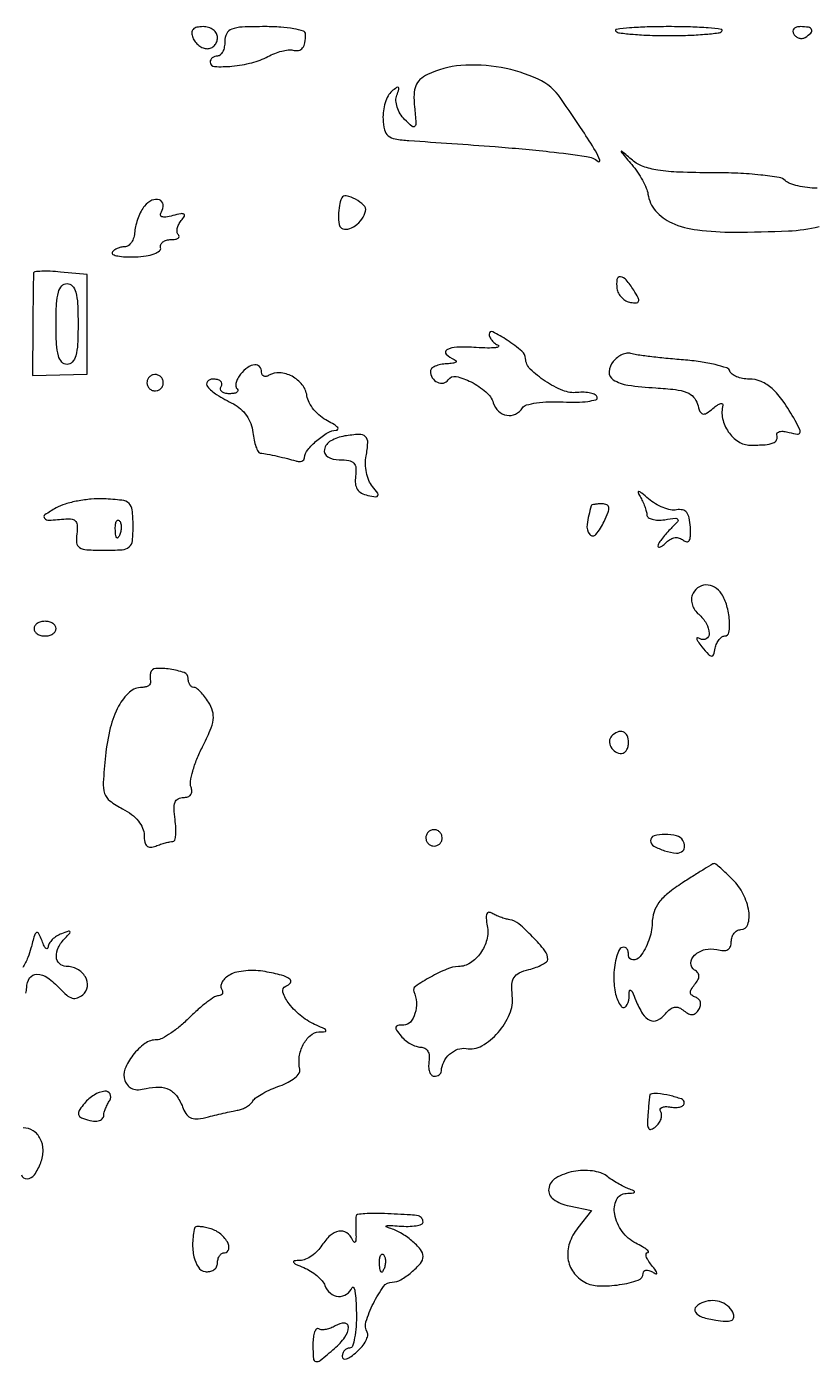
# Model space of a CAD drawing. Extents: x 0 to 5034, y 0 to 2560.
# Drawn here: x 2672 to 2779, y 2378.5 to 2560 of the extents above; entities that cross this region are included whole.
import ezdxf

# ---------------------------------------------------------------- set-up
doc = ezdxf.new("R2010")
doc.units = 0

msp = doc.modelspace()

# ---------------------------------------------------------------- linework, layer by layer
for points in [[(2694.638374, 2558.5, 0.074185), (2694.962529, 2557.926569, 0.064359), (2695.454091, 2557.440625, 0.06686), (2696.031441, 2557.111903, 0.096313), (2696.606989, 2557, 0.106859), (2697.13847, 2557.114899, 0.099462), (2697.590803, 2557.440625, 0.095925), (2697.894051, 2557.92737, 0.091732), (2698, 2558.5, 0.130258), (2697.848362, 2559.072192, 0.100732), (2697.421897, 2559.559511, 0.088591), (2696.783784, 2559.887182, 0.074555), (2696.031385, 2560, 0.051069), (2695.183769, 2559.9132, 0.155809), (2694.68592, 2559.632608, 0.195231), (2694.507681, 2559.163102, 0.086117)], [(2699, 2558, -0.048028), (2698.926307, 2557.234582, -0.068025), (2698.70625, 2556.5875, -0.088204), (2698.381882, 2556.151477, -0.191087), (2698, 2556, 0.07926), (2697.618013, 2555.939065, 0.090951), (2697.29375, 2555.762853, 0.100771), (2697.076963, 2555.500588, 0.123087), (2697, 2555.192691, 0.39975), (2697.595324, 2554.567061, 0.035833), (2699.970743, 2554.619332, 0.038268), (2702.683855, 2555.08543, 0.061268), (2704.873037, 2555.932052, -0.030638), (2705.78699, 2556.351364, -0.029673), (2706.755049, 2556.660982, -0.03104), (2707.637958, 2556.829101, -0.088185), (2708.261314, 2556.798025, 0.098053), (2709.054914, 2556.774015, 0.186414), (2709.596913, 2557.094376, 0.129243), (2709.907823, 2557.807167, 0.03858), (2710, 2559, 0.332234), (2709.707933, 2559.391033, 0.026982), (2708.384375, 2559.70625, 0.027868), (2706.60834, 2559.927854, 0.017105), (2704.5, 2560, 0.009792), (2701.359853, 2559.938496, 0.077556), (2699.9375, 2559.659091, 0.189837), (2699.253284, 2559.054152, 0.118451)], [(2752.277778, 2559.388889, 0.168707), (2752.778224, 2559.146447, 0.008113), (2754.651389, 2558.957292, 0.012495), (2756.922636, 2558.822161, 0.00861), (2759.5, 2558.777778, 0.00861), (2762.077364, 2558.822161, 0.012495), (2764.348611, 2558.957292, 0.008113), (2766.221776, 2559.146447, 0.168707), (2766.722222, 2559.388889, 0.623132), (2766.639622, 2559.63074, 0.01069), (2764.852778, 2559.820486, 0.013773), (2762.462689, 2559.956556, 0.007331), (2759.5, 2560, 0.007331), (2756.537311, 2559.956556, 0.013773), (2754.147222, 2559.820486, 0.01069), (2752.360378, 2559.63074, 0.623132)], [(2776.510081, 2558.983688, 0.090427), (2776.820631, 2558.639411, 0.095498), (2777.22714, 2558.434921, 0.099685), (2777.665803, 2558.401101, 0.108373), (2778.069098, 2558.542705, 0.050477), (2778.838655, 2559.13314, 0.315493), (2778.933879, 2559.592818, 0.25701), (2778.519563, 2559.914842, 0.039415), (2777.440983, 2560, 0.067432), (2776.890269, 2559.925389, 0.140899), (2776.524436, 2559.701458, 0.190788), (2776.397824, 2559.36964, 0.136093)], [(2726.595478, 2553.468877, 0.068929), (2725.586936, 2552.786384, 0.115561), (2725.005082, 2551.95055, 0.08994), (2724.771627, 2550.790712, 0.030047), (2724.842569, 2549.05488, -0.005825), (2725.034377, 2546.912, -0.189647), (2724.884453, 2546.422521, -0.427572), (2724.534725, 2546.390735, -0.016987), (2723.495441, 2547.361701, -0.059123), (2722.885986, 2548.135266, -0.059121), (2722.47448, 2549.029986, -0.064187), (2722.308651, 2549.917206, -0.106142), (2722.425765, 2550.667142, 0.014819), (2722.71059, 2551.480674, 0.315331), (2722.638138, 2551.711788, 0.33309), (2722.402713, 2551.714854, 0.015672), (2721.737436, 2551.197054, 0.098873), (2721.243858, 2550.587897, 0.044891), (2720.84816, 2549.636479, 0.042085), (2720.598892, 2548.523332, 0.045011), (2720.547369, 2547.409244, 0.046542), (2720.749397, 2545.941275, 0.163845), (2721.24449, 2545.14201, 0.131379), (2722.196963, 2544.705021, 0.025839), (2724.082825, 2544.482951, -0.002378), (2735.80802, 2543.657243, -0.008675), (2743.234582, 2542.968978, -0.008506), (2748.283469, 2542.325463, -0.132397), (2749.871238, 2541.640935, 0.760537), (2750.098665, 2541.806795, 0.043981), (2749.489767, 2543.074935, 0.013265), (2747.754976, 2545.82925, 0.003307), (2744.770965, 2550.236042, 0.134946), (2741.673787, 2552.848436, 0.064187), (2736.657775, 2554.42332, 0.062208), (2731.16358, 2554.708014, 0.096498)], [(2688.057177, 2535.568894, 0.05259), (2687.597543, 2534.878901, 0.029843), (2687.185239, 2533.962756, 0.029489), (2686.876441, 2532.97935, 0.042554), (2686.731066, 2532.079905, -0.056362), (2686.579899, 2531.28441, -0.07188), (2686.259637, 2530.610972, -0.087562), (2685.827062, 2530.157754, -0.159846), (2685.346213, 2530, 0.054993), (2684.841969, 2529.944372, 0.04938), (2684.342392, 2529.779687, 0.05243), (2683.920907, 2529.537312, 0.097744), (2683.653628, 2529.25, 0.451736), (2683.737701, 2528.972498, 0.059949), (2684.399412, 2528.761789, 0.037903), (2685.474239, 2528.640084, 0.0189), (2686.844611, 2528.641198, 0.027001), (2688.271803, 2528.77373, 0.051348), (2689.388251, 2529.057844, 0.076243), (2690.088596, 2529.444079, 0.291992), (2690.25, 2529.891198, -0.15607), (2690.287165, 2530.313006, -0.127987), (2690.563021, 2530.674289, -0.100011), (2691.047965, 2530.917421, -0.066441), (2691.666667, 2531, 0.037878), (2692.262653, 2531.045215, 0.107049), (2692.650465, 2531.193285, 0.244364), (2692.772948, 2531.410492, 0.207794), (2692.675343, 2531.657991, -0.163543), (2692.503081, 2532.004648, -0.084569), (2692.518626, 2532.493801, -0.069199), (2692.713587, 2533.047265, -0.054018), (2693.065827, 2533.579316, 0.039492), (2693.49413, 2534.187216, 0.415282), (2693.42543, 2534.453617, 0.18479), (2693.015551, 2534.522176, 0.014014), (2691.900779, 2534.263802, -0.024167), (2690.956225, 2534.064991, -0.120204), (2690.419719, 2534.108074, -0.324529), (2690.240735, 2534.356783, -0.138312), (2690.35994, 2534.773378, 0.163727), (2690.591222, 2535.765625, 0.293681), (2690.093195, 2536.398301, 0.194814), (2689.061539, 2536.344418, 0.11072)], [(2714.923489, 2536.661516, 0.070735), (2714.60347, 2535.631212, 0.037758), (2714.49074, 2534.299419, 0.034089), (2714.563481, 2533.071874, 0.226215), (2714.886812, 2532.569954, 0.198228), (2715.736732, 2532.430882, 0.096116), (2716.759595, 2532.888686, 0.083283), (2717.66462, 2533.781592, 0.097153), (2718.169821, 2534.876627, 0.268741), (2717.939315, 2535.659002, 0.064213), (2716.800915, 2536.490689, 0.069842), (2715.550271, 2536.966073, 0.351542)], [(2672.944444, 2526.452192, 0.026428), (2672.92084, 2526.11262, 0.000407), (2672.88994, 2524.150019, 0.001088), (2672.860854, 2521.869547, 0.00072), (2672.836912, 2519.25), (2672.784936, 2512.5), (2676.503579, 2512.576414), (2680.222222, 2512.652827), (2680.222222, 2519.454572), (2680.222222, 2526.256318), (2676.611111, 2526.58035, 0.011788), (2675.222681, 2526.672005, 0.019323), (2674.044444, 2526.676367, 0.013997), (2673.115344, 2526.617821, 0.353069)], [(2752.421612, 2524.333129, 0.08581), (2752.636375, 2523.678333, 0.07152), (2753.068906, 2523.086257, 0.072211), (2753.645949, 2522.644939, 0.091), (2754.281622, 2522.429172, 0.040862), (2755.098072, 2522.376808, 0.337719), (2755.37168, 2522.593136, 0.188427), (2755.315571, 2523.050414, 0.015919), (2754.707947, 2524.096043, 0.03389), (2753.687587, 2525.507313, 0.195877), (2752.891934, 2525.931892, 0.40278), (2752.41964, 2525.563467, 0.072188)], [(2679, 2519.5, -0.01212), (2678.933383, 2516.752068, -0.054498), (2678.681818, 2515.166667, -0.118311), (2678.215544, 2514.316753, -0.211442), (2677.5, 2514, -0.211442), (2676.784456, 2514.316753, -0.118311), (2676.318182, 2515.166667, -0.054498), (2676.066617, 2516.752068, -0.01212), (2676, 2519.5, -0.01212), (2676.066617, 2522.247932, -0.054498), (2676.318182, 2523.833333, -0.118311), (2676.784456, 2524.683247, -0.211442), (2677.5, 2525, -0.211442), (2678.215544, 2524.683247, -0.118311), (2678.681818, 2523.833333, -0.054498), (2678.933383, 2522.247932, -0.01212)], [(2735, 2518.130018, 0.110442), (2735.091852, 2517.719254, 0.060942), (2735.367188, 2517.281759, 0.05627), (2735.771972, 2516.885366, 0.058478), (2736.25, 2516.595118, -0.580116), (2736.266693, 2516.411363, -0.127714), (2735.884375, 2516.2692, -0.03039), (2734.80359, 2516.224662, -0.010654), (2733.25, 2516.288211, 0.022187), (2730.618625, 2516.33511, 0.118073), (2729.238919, 2515.965708, 0.507495), (2729.15806, 2515.369873, 0.096018), (2730.25, 2514.662281, -0.134342), (2730.507991, 2514.465905, -0.451325), (2730.471875, 2514.282867, -0.102704), (2730.046513, 2514.140307, -0.020908), (2729.25, 2514.078947, 0.0398), (2728.388533, 2513.979761, 0.057916), (2727.660937, 2513.746777, 0.074952), (2727.164789, 2513.425094, 0.214698), (2727, 2513.059017, 0.144995), (2727.262049, 2512.174366, 0.137469), (2727.968021, 2511.553172, 0.163745), (2728.801081, 2511.449532, 0.206978), (2729.431575, 2511.889286, -0.318342), (2730.500387, 2512.342212, -0.064399), (2732.554198, 2511.606004, -0.05934), (2734.569766, 2510.252518, -0.137903), (2735.568893, 2508.75, 0.125811), (2736.280772, 2507.622206, 0.147977), (2737.406789, 2507.059244, 0.156107), (2738.610307, 2507.22875, 0.142857), (2739.542491, 2508.068751, -0.192153), (2740.083426, 2508.46944, -0.028267), (2741.444945, 2508.747342, -0.028503), (2743.171031, 2508.899346, -0.020971), (2745.091386, 2508.878048, 0.017149), (2746.949173, 2508.843244, 0.030553), (2748.473333, 2508.960298, 0.034613), (2749.548328, 2509.185982, 0.40933), (2749.739878, 2509.522388, 0.214222), (2749.472983, 2509.851426, 0.059605), (2748.833795, 2510.083421, 0.04884), (2747.969989, 2510.197668, 0.034615), (2746.99219, 2510.163129, -0.124044), (2745.057621, 2510.440322, -0.048353), (2742.651512, 2511.71068, -0.047697), (2740.611684, 2513.352552, -0.190657), (2739.968575, 2514.788955, 0.211642), (2739.476729, 2515.778458, 0.025101), (2737.465827, 2517.282486, 0.030101), (2735.502313, 2518.437705, 0.560152)], [(2751.915495, 2514.398177, 0.158807), (2751.355676, 2512.987329, 0.275841), (2751.91431, 2511.902506, 0.104309), (2753.910411, 2511.17592, 0.020948), (2757.69578, 2510.798652, -0.01505), (2760.376772, 2510.563346, -0.06329), (2761.941869, 2510.173611, -0.114051), (2762.8682, 2509.543153, -0.122661), (2763.393817, 2508.585549, 0.031938), (2763.728498, 2507.581474, 0.233317), (2764.096608, 2507.254182, 0.21605), (2764.600725, 2507.334101, 0.027492), (2765.50581, 2508.004821, -0.024181), (2766.108265, 2508.457482, -0.074806), (2766.566007, 2508.676728, -0.256236), (2766.793881, 2508.629508, -0.291599), (2766.858299, 2508.419273, 0.122755), (2766.811621, 2506.613729, 0.09573), (2767.595354, 2504.807148, 0.099319), (2768.962942, 2503.474093, 0.144652), (2770.567388, 2503, 0.014016), (2772.626746, 2503.057739, 0.076594), (2773.713313, 2503.288141, 0.200296), (2774.175912, 2503.725361, 0.187136), (2774.20741, 2504.377769, -0.271397), (2774.268007, 2504.664492, -0.157039), (2774.583228, 2504.845377, -0.080011), (2775.157175, 2504.873948, -0.036475), (2775.89766, 2504.737014, 0.021151), (2777.023573, 2504.492932, 0.333475), (2777.352433, 2504.661047, 0.232127), (2777.35169, 2505.096936, 0.012389), (2776.690249, 2506.359245, 0.023812), (2775.055157, 2508.99617, 0.058785), (2773.556442, 2510.704599, 0.08222), (2772.053466, 2511.66624, 0.101627), (2770.428346, 2512, -0.04414), (2769.536715, 2512.078867, -0.052688), (2768.72659, 2512.313334, -0.061121), (2768.109784, 2512.657617, -0.155706), (2767.81111, 2513.06667, 0.236078), (2767.368971, 2513.508791, 0.020809), (2765.804026, 2513.958967, 0.023744), (2763.793879, 2514.347662, 0.016141), (2761.477777, 2514.606399, -0.004703), (2759.102579, 2514.816859, -0.00594), (2756.910261, 2515.05824, -0.004777), (2755.079473, 2515.299632, -0.046938), (2754.323113, 2515.480288, 0.123812), (2753.782141, 2515.524688, 0.064569), (2753.130409, 2515.32776, 0.058102), (2752.473709, 2514.935477, 0.05594)], [(2688.552786, 2512.08541, 0.099038), (2688.401684, 2511.679226, 0.097945), (2688.417584, 2511.244476, 0.097945), (2688.597789, 2510.848514, 0.099038), (2688.91459, 2510.552786, 0.099038), (2689.320774, 2510.401684, 0.097945), (2689.755524, 2510.417584, 0.097945), (2690.151486, 2510.597789, 0.099038), (2690.447214, 2510.91459, 0.099038), (2690.598316, 2511.320774, 0.097945), (2690.582416, 2511.755524, 0.097945), (2690.402211, 2512.151486, 0.099038), (2690.08541, 2512.447214, 0.099038), (2689.679226, 2512.598316, 0.097945), (2689.244476, 2512.582416, 0.097945), (2688.848514, 2512.402211, 0.099038)], [(2701.131121, 2512.657991, 0.050768), (2700.753708, 2512.095866, 0.066538), (2700.537806, 2511.516912, 0.082297), (2700.507446, 2511.010146, 0.171918), (2700.675343, 2510.657991, -0.219963), (2700.766285, 2510.410673, -0.238852), (2700.633129, 2510.193285, -0.101952), (2700.226345, 2510.045213, -0.03649), (2699.60765, 2510, -0.058574), (2698.991151, 2510.07247, -0.125741), (2698.570433, 2510.29375, -0.191086), (2698.408781, 2510.621002, -0.160037), (2698.5, 2511, 0.16427), (2698.587891, 2511.378884, 0.190626), (2698.419775, 2511.70625, 0.123315), (2697.988458, 2511.927657, 0.057278), (2697.359017, 2512, 0.227716), (2696.617565, 2511.643852, 0.355683), (2696.623101, 2510.972908, 0.08181), (2697.882606, 2509.877494, 0.023071), (2700.165816, 2508.611013, -0.067793), (2701.142066, 2507.949291, -0.0603), (2701.95048, 2507.026225, -0.059364), (2702.525788, 2505.921791, -0.061608), (2702.816422, 2504.726829, 0.022924), (2702.98737, 2503.676639, 0.033874), (2703.240697, 2502.778531, 0.036127), (2703.532038, 2502.11704, 0.247963), (2703.816422, 2501.923489, -0.019776), (2704.768914, 2501.778548, -0.006743), (2706.138722, 2501.495102, -0.006916), (2707.543849, 2501.16408, -0.013582), (2708.65, 2500.855133, 0.063586), (2709.094622, 2500.777657, 0.096872), (2709.481071, 2500.835124, 0.12643), (2709.748474, 2501.015053, 0.162751), (2709.864286, 2501.285714, -0.15088), (2710.291332, 2502.35138, -0.044378), (2711.530816, 2503.631334, -0.0447), (2712.994152, 2504.683602, -0.131482), (2714.178571, 2505.014742, 0.270475), (2714.407225, 2505.151637, 0.322846), (2714.377455, 2505.395363, 0.069915), (2713.879752, 2505.802044, 0.019641), (2713, 2506.289774, -0.057149), (2712.020373, 2506.933148, -0.047462), (2711.142327, 2507.81955, -0.049445), (2710.488946, 2508.801753, -0.086534), (2710.186645, 2509.727752, 0.134658), (2709.536973, 2511.219993, 0.10035), (2708.148399, 2512.371744, 0.104465), (2706.471748, 2512.861573, 0.158722), (2705.008949, 2512.505531, -0.081651), (2704.623383, 2512.346756, -0.160131), (2704.296379, 2512.376224, -0.182983), (2704.079136, 2512.586626, -0.110302), (2704, 2512.940983, 0.179203), (2703.722334, 2513.690826, 0.244673), (2703.065292, 2513.954472, 0.135512), (2702.114628, 2513.588249, 0.060318)], [(2715.334551, 2504.242807, 0.086334), (2713.433062, 2503.576871, 0.212421), (2712.56487, 2502.418232, 0.333521), (2713.014497, 2501.409747, 0.127577), (2714.594243, 2501, -0.037209), (2715.886801, 2500.903676, -0.160904), (2716.564773, 2500.561129, -0.182464), (2716.857058, 2499.91173, -0.050453), (2716.812858, 2498.77465, 0.056777), (2716.785709, 2497.740301, 0.11984), (2717.040967, 2496.984574, 0.130239), (2717.596447, 2496.46968, 0.073347), (2718.468168, 2496.159311, 0.014911), (2719.577871, 2495.973624, 0.317149), (2719.858434, 2496.119067, 0.287151), (2719.831645, 2496.449298, 0.013132), (2719.100492, 2497.378914, -0.077983), (2718.623835, 2498.179402, -0.044619), (2718.2991, 2499.258763, -0.043263), (2718.161763, 2500.431333, -0.054806), (2718.248215, 2501.518121, 0.032899), (2718.472214, 2503.328448, 0.222631), (2718.145454, 2504.144689, 0.204327), (2717.285872, 2504.457281, 0.027585)], [(2755.562793, 2496, -0.024733), (2755.911748, 2495.352316, -0.021902), (2756.21078, 2494.646875, -0.022495), (2756.423619, 2493.987324, -0.060303), (2756.495633, 2493.5, 0.237392), (2756.686798, 2493.143672, 0.08692), (2757.219393, 2492.893698, 0.062355), (2758.001164, 2492.782831, 0.039299), (2758.922623, 2492.840248, -0.007987), (2760.42282, 2493.028475, -0.301054), (2760.712163, 2492.879306, -0.325905), (2760.67457, 2492.567949, -0.008786), (2759.661677, 2491.51882, 0.017449), (2759.025424, 2490.836539, 0.02199), (2758.488118, 2490.160618, 0.020802), (2758.094802, 2489.568162, 0.136964), (2758, 2489.228571, 0.361891), (2758.107288, 2489.099752, 0.155646), (2758.345511, 2489.130153, 0.062247), (2758.723937, 2489.367449, 0.025252), (2759.176206, 2489.776206, -0.069101), (2759.739536, 2490.202159, -0.099322), (2760.333172, 2490.393256, -0.107928), (2760.917742, 2490.333668, -0.094307), (2761.45661, 2490.03601, 0.136468), (2761.930167, 2489.823701, 0.315205), (2762.26206, 2489.988341, 0.1164), (2762.433381, 2490.612588, 0.021661), (2762.424735, 2491.809804, 0.03513), (2762.271079, 2493.075935, 0.120173), (2761.927679, 2493.824311, 0.175413), (2761.364925, 2494.172529, 0.096907), (2760.546369, 2494.183667, -0.095051), (2759.730042, 2494.191772, -0.04379), (2758.706656, 2494.493805, -0.041248), (2757.652474, 2495.01211, -0.044998), (2756.730143, 2495.683667, 0.009151), (2755.824238, 2496.448216, 0.104894), (2755.411232, 2496.65991, 0.614142), (2755.299912, 2496.536494, 0.044041)], [(2676, 2494.441681, 0.021441), (2674.492596, 2493.502757, 0.452859), (2674.436261, 2493.037105, 0.228406), (2675.065075, 2492.777432, 0.011667), (2677.325679, 2492.960525, -0.070561), (2678.175403, 2492.929292, -0.192269), (2678.676864, 2492.616623, -0.154103), (2678.891426, 2491.985189, -0.04166), (2678.825679, 2490.917697, 0.064651), (2678.806506, 2489.69359, 0.231348), (2679.215907, 2489.052272, 0.122775), (2680.192605, 2488.746274, 0.014279), (2682.5, 2488.675351, 0.015738), (2685.010648, 2488.748942, 0.16263), (2685.957952, 2489.130842, 0.19453), (2686.39803, 2489.97433, 0.024161), (2686.5, 2492.083333, 0.025752), (2686.392464, 2494.169861, 0.186074), (2685.94437, 2495.049978, 0.156372), (2684.977558, 2495.483702, 0.016817), (2682.5, 2495.676939, 0.032551), (2680.785262, 2495.641143, 0.025468), (2678.940625, 2495.387069, 0.02609), (2677.24209, 2494.971468, 0.055572)], [(2748.923489, 2494.75, 0.038003), (2748.344986, 2492.175378, 0.209119), (2748.712112, 2490.834492, 0.474847), (2749.560262, 2490.830583, 0.062035), (2750.672304, 2492.585363, 0.017076), (2751.2217, 2493.860607, 0.121218), (2751.309264, 2494.52326, 0.274362), (2751.045329, 2494.873767, 0.097767), (2750.405915, 2495, 0.016656), (2749.861654, 2494.981865, 0.025118), (2749.390512, 2494.926562, 0.02251), (2749.025429, 2494.847952, 0.259795)], [(2684.683114, 2490.8125, -0.054073), (2684.461564, 2490.395823, -0.470617), (2684.279315, 2490.37858, -0.168741), (2684.137993, 2490.670344, -0.018894), (2684.078947, 2491.416667, -0.028489), (2684.089945, 2492.112848, -0.077125), (2684.200665, 2492.592839, -0.208169), (2684.385309, 2492.77538, -0.296942), (2684.604167, 2492.729167, -0.126455), (2684.797407, 2492.402231, -0.060344), (2684.876576, 2491.916927, -0.05415), (2684.839148, 2491.359369, -0.051402)], [(2762.66643, 2482.573113, 0.104173), (2762.564756, 2481.938286, 0.06997), (2762.702888, 2481.214179, 0.066075), (2763.04973, 2480.514418, 0.071608), (2763.559441, 2479.950668, -0.09074), (2764.576909, 2478.735522, -0.115188), (2764.989629, 2477.335824, -0.28788), (2764.594778, 2476.618568, -0.268153), (2763.75, 2476.632941, 0.093282), (2763.395878, 2476.764203, 0.534629), (2763.282545, 2476.644437, 0.099323), (2763.464645, 2476.238977, 0.01545), (2764, 2475.536233, 0.010889), (2764.906879, 2474.467574, 0.187253), (2765.307583, 2474.261446, 0.354278), (2765.590605, 2474.445287, 0.030238), (2765.823324, 2475.344274, -0.052972), (2766.018321, 2475.977575, -0.063876), (2766.333932, 2476.513631, -0.075608), (2766.71601, 2476.876902, -0.153499), (2767.107535, 2477, 0.371344), (2767.685214, 2477.49766, 0.056371), (2767.744466, 2479.146182, 0.05023), (2767.391369, 2481.119371, 0.070757), (2766.665662, 2482.75, 0.122068), (2765.724338, 2483.658865, 0.143249), (2764.523481, 2483.953194, 0.151557), (2763.402714, 2483.550388, 0.140549)], [(2673, 2478, 0.148195), (2673.115568, 2477.618646, 0.098894), (2673.440625, 2477.29375, 0.082425), (2673.926543, 2477.074694, 0.064853), (2674.5, 2477, 0.064853), (2675.073457, 2477.074694, 0.082425), (2675.559375, 2477.29375, 0.098894), (2675.884432, 2477.618646, 0.148195), (2676, 2478, 0.148195), (2675.884432, 2478.381354, 0.098894), (2675.559375, 2478.70625, 0.082425), (2675.073457, 2478.925306, 0.064853), (2674.5, 2479, 0.064853), (2673.926543, 2478.925306, 0.082425), (2673.440625, 2478.70625, 0.098894), (2673.115568, 2478.381354, 0.148195)], [(2688.881579, 2472, 0.040596), (2688.844296, 2471.755645, 0.017567), (2688.83273, 2471.426562, 0.017248), (2688.844903, 2471.073782, 0.021908), (2688.881579, 2470.75, -0.176149), (2688.826044, 2470.464499, -0.114433), (2688.589872, 2470.220313, -0.086238), (2688.202344, 2470.055482, -0.05759), (2687.722241, 2470, 0.185271), (2686.012707, 2469.34403, 0.086964), (2684.52956, 2467.450785, 0.062555), (2683.393352, 2464.487068, 0.034588), (2682.728845, 2460.661701, 0.009848), (2682.428858, 2457.062256, 0.094791), (2682.620385, 2455.544911, 0.156063), (2683.345554, 2454.538121, 0.03995), (2685.071108, 2453.463229, -0.043133), (2686.287817, 2452.694531, -0.059469), (2687.216264, 2451.796992, -0.069268), (2687.800689, 2450.833445, -0.102076), (2688, 2449.867331, 0.044633), (2688.083942, 2448.928842, 0.161927), (2688.36709, 2448.409903, 0.205757), (2688.854615, 2448.23503, 0.076387), (2689.581787, 2448.393011, -0.014016), (2690.242034, 2448.625361, -0.013793), (2690.917774, 2448.821697, -0.013796), (2691.51875, 2448.960885, -0.050042), (2691.908595, 2449, 0.330964), (2692.168216, 2449.19299, 0.047813), (2692.305425, 2449.88125, 0.038768), (2692.328412, 2450.849905, 0.022993), (2692.213308, 2452, -0.025157), (2692.072964, 2453.466243, -0.102557), (2692.214208, 2454.345527, -0.182786), (2692.637292, 2454.822829, -0.121584), (2693.355116, 2455, 0.081642), (2693.957129, 2455.098959, 0.152509), (2694.352894, 2455.386629, 0.160369), (2694.502764, 2455.836538, 0.092746), (2694.39883, 2456.403048, -0.133819), (2694.318706, 2457.198804, -0.027225), (2694.63099, 2458.594363, -0.026905), (2695.186632, 2460.225195, -0.022397), (2695.945211, 2461.892605, 0.016062), (2697.009482, 2464.155475, 0.068186), (2697.40954, 2465.593492, 0.104631), (2697.323906, 2466.759289, 0.069216), (2696.774449, 2467.989556, 0.025193), (2696.238065, 2468.759261, 0.031893), (2695.664633, 2469.409432, 0.033356), (2695.132047, 2469.87427, 0.164175), (2694.759453, 2470, -0.161467), (2694.46977, 2470.096053, -0.09642), (2694.223089, 2470.367188, -0.077869), (2694.056459, 2470.771941, -0.058846), (2694, 2471.25, 0.319064), (2693.462347, 2472.006774, 0.047508), (2691.540088, 2472.478075, 0.04796), (2689.575931, 2472.57567, 0.334733)], [(2751.693853, 2463.36052, 0.191124), (2751.401415, 2462.683432, 0.139481), (2751.603969, 2461.880661, 0.123736), (2752.230079, 2461.235684, 0.139398), (2753.059017, 2461, 0.156819), (2753.417907, 2461.1154, 0.097386), (2753.723586, 2461.440625, 0.079459), (2753.929934, 2461.926402, 0.06085), (2754, 2462.5, 0.103624), (2753.806289, 2463.424643, 0.202875), (2753.269246, 2463.932483, 0.1934), (2752.508765, 2463.913511, 0.094876)], [(2726.552786, 2450.08541, 0.099038), (2726.401684, 2449.679226, 0.097945), (2726.417584, 2449.244476, 0.097945), (2726.597789, 2448.848514, 0.099038), (2726.91459, 2448.552786, 0.099038), (2727.320774, 2448.401684, 0.097945), (2727.755524, 2448.417584, 0.097945), (2728.151486, 2448.597789, 0.099038), (2728.447214, 2448.91459, 0.099038), (2728.598316, 2449.320774, 0.097945), (2728.582416, 2449.755524, 0.097945), (2728.402211, 2450.151486, 0.099038), (2728.08541, 2450.447214, 0.099038), (2727.679226, 2450.598316, 0.097945), (2727.244476, 2450.582416, 0.097945), (2726.848514, 2450.402211, 0.099038)], [(2757, 2449.116631, 0.272604), (2757.430327, 2448.385996, 0.051468), (2758.913334, 2447.753034, 0.051094), (2760.52501, 2447.428919, 0.22408), (2761.414909, 2447.748242, 0.119879), (2761.577721, 2448.015725, 0.077394), (2761.633503, 2448.37584, 0.070314), (2761.577359, 2448.770829, 0.0681), (2761.413797, 2449.13948, 0.193533), (2760.543811, 2449.780328, 0.064519), (2758.944308, 2449.979175, 0.071444), (2757.480022, 2449.76113, 0.33148)], [(2761.348734, 2443.372892, 0.023463), (2759.345131, 2441.935914, 0.064498), (2758.132979, 2440.693049, 0.085391), (2757.472565, 2439.404773, 0.068836), (2757.215316, 2437.868214, -0.082061), (2756.763159, 2435.544475, -0.06942), (2755.573748, 2433.338809, -0.250042), (2754.593589, 2432.868252, -0.401834), (2754, 2433.487588, 0.062646), (2753.927111, 2434.067057, 0.133019), (2753.70625, 2434.457543, 0.191608), (2753.379353, 2434.600766, 0.148039), (2753, 2434.5, 0.158284), (2752.61344, 2434.044084, 0.036095), (2752.29375, 2433.070061, 0.033884), (2752.073436, 2431.840047, 0.02738), (2752, 2430.5, 0.053341), (2752.243999, 2428.219349, 0.105484), (2752.988432, 2426.567262, 0.500824), (2753.660113, 2426.561459, 0.155177), (2754.063386, 2427.690983, -0.01216), (2754.121216, 2428.664306, -0.494322), (2754.276278, 2428.763465, -0.206768), (2754.489259, 2428.562235, -0.005618), (2754.993309, 2427.352327, 0.043014), (2755.920291, 2425.525059, 0.148307), (2756.907186, 2424.657947, 0.224701), (2757.942848, 2424.674153, 0.10548), (2759.019372, 2425.523342, -0.049989), (2759.671708, 2426.166323, -0.127063), (2760.272746, 2426.438712, -0.14476), (2760.879379, 2426.368774, -0.072732), (2761.543651, 2425.963773, 0.052737), (2762.178497, 2425.541143, 0.143252), (2762.703196, 2425.4362, 0.161581), (2763.161327, 2425.633989, 0.072444), (2763.588023, 2426.142425, 0.084669), (2763.795416, 2426.654755, 0.121629), (2763.782567, 2427.142027, 0.133441), (2763.549754, 2427.535986, 0.112974), (2763.135313, 2427.788229, -0.080045), (2762.628957, 2428.052809, -0.217061), (2762.438551, 2428.399647, -0.155148), (2762.548371, 2428.861851, -0.03792), (2763.006821, 2429.508218, 0.043046), (2763.459431, 2430.160397, 0.131773), (2763.595903, 2430.67629, 0.170325), (2763.442143, 2431.10981, 0.084947), (2763, 2431.5, -0.269785), (2762.500657, 2432.435724, -0.200801), (2763.002596, 2433.521123, -0.124406), (2764.427058, 2434.287821, -0.126164), (2766.036768, 2434.280134, 0.050168), (2766.923095, 2434.141164, 0.14277), (2767.525794, 2434.281232, 0.178671), (2767.877645, 2434.694571, 0.088128), (2768, 2435.383369, -0.077855), (2768.09675, 2436.000948, -0.090258), (2768.376888, 2436.525115, -0.10078), (2768.793709, 2436.875532, -0.125193), (2769.283022, 2437, 0.325514), (2770.254978, 2437.707765, 0.118594), (2770.391812, 2439.506555, 0.078649), (2769.628087, 2441.833459, 0.077979), (2768.181529, 2443.818471, 0.006412), (2767.323818, 2444.65446, 0.009641), (2766.552749, 2445.359176, 0.005025), (2765.889088, 2445.930922, 0.177089), (2765.700168, 2446, 0.134879), (2765.490162, 2445.942299, 0.00172), (2764.298254, 2445.228287, 0.004869), (2762.923276, 2444.379788, 0.003155)], [(2734.753788, 2437.507641, -0.111104), (2734.692919, 2435.630568, -0.091076), (2733.844563, 2433.80667, -0.095268), (2732.446735, 2432.467919, -0.137619), (2730.821429, 2431.964565, 0.09337), (2729.247853, 2431.624215, 0.02731), (2727.013473, 2430.534352, 0.02033), (2724.955091, 2429.274959, 0.361462), (2724.75, 2428.58102, -0.089926), (2725.091391, 2427.102765, -0.084872), (2724.903458, 2425.566741, -0.103788), (2724.278068, 2424.416291, -0.219958), (2723.377555, 2424, 0.035496), (2722.565314, 2423.942264, 0.304492), (2722.308142, 2423.71069, 0.217533), (2722.381629, 2423.310961, 0.020633), (2723, 2422.5, 0.05018), (2723.582748, 2421.926046, 0.04205), (2724.302325, 2421.440625, 0.043892), (2725.043335, 2421.108205, 0.083686), (2725.685303, 2421, -0.125874), (2726.245319, 2420.856747, -0.137528), (2726.64587, 2420.465066, -0.109664), (2726.841716, 2419.84254, -0.061343), (2726.812858, 2419.045448, 0.048647), (2726.766579, 2418.293916, 0.073939), (2726.885652, 2417.651695, 0.100805), (2727.143069, 2417.214229, 0.20078), (2727.5, 2417.045448, 0.073569), (2727.88326, 2417.084466, 0.089817), (2728.210748, 2417.233663, 0.103414), (2728.432201, 2417.467566, 0.133676), (2728.515313, 2417.75, -0.110612), (2728.814264, 2418.967703, -0.093016), (2729.61626, 2420.030222, -0.096517), (2730.718938, 2420.700663, -0.131162), (2731.873331, 2420.808351, 0.172854), (2734.025622, 2421.1878, 0.084139), (2736.21571, 2422.975987, 0.080014), (2737.791514, 2425.497778, 0.126502), (2738.16331, 2428.00608, -0.035684), (2738.11155, 2429.565782, -0.132731), (2738.401357, 2430.495785, -0.145087), (2739.102459, 2431.106533, -0.045673), (2740.428514, 2431.571414, 0.025369), (2741.413468, 2431.872466, 0.036612), (2742.244626, 2432.244188, 0.040383), (2742.8392, 2432.629045, 0.232987), (2743, 2432.955398, 0.167924), (2742.595194, 2434.126734, 0.024885), (2740.930548, 2436.042994, 0.026137), (2739.071996, 2437.786697, 0.138612), (2737.814126, 2438.357192, -0.031361), (2737.230593, 2438.483416, -0.019246), (2736.561271, 2438.700933, -0.019269), (2735.912948, 2438.968366, -0.032325), (2735.394457, 2439.247858, 0.15531), (2734.960545, 2439.359054, 0.298617), (2734.683824, 2439.154026, 0.111879), (2734.605402, 2438.553826, 0.023998)], [(2699.722834, 2430.864766, 0.052723), (2699.090399, 2430.417496, 0.074747), (2698.646764, 2429.891516, 0.096989), (2698.452533, 2429.372484, 0.181527), (2698.537985, 2428.93854, -0.08133), (2698.685953, 2428.579866, -0.159762), (2698.659154, 2428.275696, -0.183212), (2698.464369, 2428.073661, -0.110765), (2698.13594, 2428, 0.144687), (2697.591105, 2427.838968, 0.017726), (2696.561086, 2427.11875, 0.019796), (2695.374486, 2426.14886, 0.015143), (2694.153846, 2425, -0.021733), (2692.900985, 2423.851563, -0.025599), (2691.617403, 2422.88125, -0.025782), (2690.46823, 2422.18527, -0.123878), (2689.731911, 2422, 0.156499), (2688.102144, 2421.477078, 0.071971), (2686.475387, 2419.916449, 0.073411), (2685.390334, 2418.003168, 0.186037), (2685.388037, 2416.431176, 0.091007), (2685.809513, 2415.740514, 0.121313), (2686.413916, 2415.327095, 0.101551), (2687.226992, 2415.199166, 0.04993), (2688.267625, 2415.352322, -0.063501), (2690.0448, 2415.564942, -0.12142), (2691.429311, 2415.212281, -0.120322), (2692.499471, 2414.253488, -0.061712), (2693.332259, 2412.643931, 0.073126), (2693.812189, 2411.765837, 0.151615), (2694.439979, 2411.314166, 0.11309), (2695.347312, 2411.225414, 0.031452), (2696.759318, 2411.497849, -0.003849), (2697.906148, 2411.785539, -0.003577), (2699.085603, 2412.062862, -0.003567), (2700.137946, 2412.294483, -0.012044), (2700.829968, 2412.424292, 0.057713), (2701.388308, 2412.582814, 0.041342), (2701.96608, 2412.879633, 0.041878), (2702.476325, 2413.26026, 0.067425), (2702.829968, 2413.67043, -0.097242), (2703.280078, 2414.133919, -0.023955), (2704.184428, 2414.69872, -0.023614), (2705.302415, 2415.257012, -0.021681), (2706.5, 2415.725056, 0.037532), (2707.627766, 2416.207519, 0.053406), (2708.535172, 2416.809812, 0.067034), (2709.109958, 2417.433978, 0.212605), (2709.215481, 2417.978558, -0.093469), (2709.146108, 2419.662262, -0.08212), (2709.681935, 2421.340259, -0.092532), (2710.648568, 2422.592196, -0.174516), (2711.817388, 2423.063386, 0.01606), (2712.670314, 2423.122992, 0.484944), (2712.770641, 2423.280956, 0.204359), (2712.570836, 2423.499613, 0.007206), (2711.5, 2423.968649, -0.067705), (2709.490123, 2425.156087, -0.059145), (2707.764991, 2426.886701, -0.085131), (2706.910117, 2428.467258, -0.408895), (2707.313124, 2429.300803, 0.156288), (2707.930784, 2429.774471, 0.412403), (2707.842674, 2430.270514, 0.090435), (2706.732338, 2430.782859, 0.01615), (2704.493867, 2431.282586, 0.037158), (2703.213371, 2431.427982, 0.031543), (2701.852346, 2431.394922, 0.032753), (2700.612354, 2431.203919, 0.073102)], [(2679.872445, 2413.337379, 0.025294), (2679.242345, 2412.490207, 0.130225), (2679.054494, 2411.941655, 0.236521), (2679.215865, 2411.553026, 0.097306), (2679.725, 2411.262379, 0.035905), (2680.88294, 2410.963078, 0.088775), (2681.75667, 2410.959515, 0.153378), (2682.296269, 2411.23865, 0.194552), (2682.515313, 2411.75, -0.068485), (2682.574396, 2412.122815, -0.022619), (2682.759278, 2412.646875, -0.022043), (2683.019406, 2413.216374, -0.023301), (2683.32433, 2413.75, 0.265499), (2683.364735, 2414.614443, 0.314123), (2682.657347, 2414.991532, 0.108999), (2681.176472, 2414.474161, 0.082049)], [(2756.918758, 2414.533022, 0.276375), (2756.883155, 2414.485742, 0.000887), (2756.802878, 2413.719455, 0.004449), (2756.720562, 2412.84359, 0.002728), (2756.638355, 2411.809804, 0.016721), (2756.584174, 2410.471386, 0.147591), (2756.749266, 2409.91006, 0.363505), (2757.102108, 2409.803084, 0.072574), (2757.708586, 2410.173111, 0.065318), (2758.149095, 2410.648226, 0.074299), (2758.429344, 2411.201518, 0.085052), (2758.511969, 2411.745183, 0.134477), (2758.379679, 2412.194684, -0.2009), (2758.326526, 2412.530337, -0.226991), (2758.531714, 2412.781041, -0.110214), (2759.027292, 2412.891315, -0.041831), (2759.737412, 2412.831377, 0.044291), (2760.479735, 2412.77239, 0.076261), (2761.090448, 2412.871859, 0.115239), (2761.477566, 2413.10557, 0.229221), (2761.596723, 2413.434527, 0.290439), (2761.203401, 2413.932563, 0.026599), (2759.618051, 2414.39502, 0.031406), (2757.946111, 2414.678325, 0.123402)], [(2746.512211, 2404.063185, 0.0826), (2744.095359, 2403.164187, 0.234324), (2743.123129, 2401.710614, 0.281183), (2743.762337, 2400.27554, 0.101888), (2745.902514, 2399.369497), (2748.95551, 2398.758898), (2747.074483, 2396.367561, 0.085344), (2745.956159, 2394.30207, 0.114567), (2745.748951, 2392.190748, 0.124826), (2746.487458, 2390.334654, 0.113573), (2748.04305, 2388.97696, 0.11701), (2749.976728, 2388.465796, 0.044035), (2752.789535, 2388.64193, 0.042214), (2755.324021, 2389.248557, 0.323497), (2756, 2390.184017, -0.174109), (2756.104482, 2390.474968, -0.186072), (2756.367188, 2390.623067, -0.117211), (2756.770864, 2390.58747, -0.054975), (2757.25, 2390.367059, 0.037782), (2757.736664, 2390.12262, 0.575929), (2757.856995, 2390.215074, 0.129017), (2757.723592, 2390.543328, 0.00972), (2757.127555, 2391.308042, -0.030077), (2756.661421, 2391.959085, -0.069171), (2756.414547, 2392.507318, -0.150399), (2756.41934, 2392.860434, -0.320815), (2756.627555, 2393.014742, 0.541737), (2756.708358, 2393.143353, 0.119301), (2756.509344, 2393.394817, 0.035943), (2755.903198, 2393.802403, 0.013446), (2755, 2394.287913, -0.120554), (2753.126561, 2395.886145, -0.108696), (2752.113544, 2398.229622, -0.159291), (2752.359858, 2400.198527, -0.278637), (2753.683578, 2401.078947, 0.008249), (2754.616106, 2401.134903, 0.263139), (2754.799185, 2401.257761, 0.432804), (2754.741184, 2401.415783, 0.012436), (2754, 2401.709435, -0.028635), (2753.317827, 2402.005608, -0.014803), (2752.5, 2402.448641, -0.014668), (2751.683662, 2402.95523, -0.021526), (2751, 2403.451378, 0.090633), (2750.20428, 2403.875863, 0.043475), (2749.071307, 2404.13206, 0.040499), (2747.78502, 2404.202281, 0.041241)], [(2716.884247, 2398, 0.047316), (2716.844354, 2397.696423, 0.006536), (2716.82968, 2397.059375, 0.007446), (2716.833416, 2396.302398, 0.006244), (2716.859353, 2395.5, -0.020284), (2716.862351, 2394.792768, -0.131177), (2716.758811, 2394.454688, -0.495283), (2716.595485, 2394.439452, -0.081259), (2716.391174, 2394.75, 0.139941), (2715.597987, 2395.695872, 0.195771), (2714.530676, 2395.921401, 0.1419), (2713.336967, 2395.329491, 0.067679), (2712.232073, 2394, -0.054717), (2711.625236, 2393.230204, -0.04752), (2710.838379, 2392.56888, -0.050033), (2709.999518, 2392.106265, -0.092163), (2709.241526, 2391.936614, 0.025835), (2708.462408, 2391.867843, 0.523504), (2708.372182, 2391.688694, 0.165593), (2708.647416, 2391.435052, 0.008618), (2709.772166, 2390.960638, -0.043247), (2710.684802, 2390.498933, -0.037856), (2711.548675, 2389.86844, -0.039729), (2712.243102, 2389.173776, -0.085055), (2712.629155, 2388.524025, 0.129933), (2713.374285, 2387.490873, 0.154665), (2714.48552, 2387.04619, 0.166212), (2715.590843, 2387.335095, 0.151698), (2716.337719, 2388.25, -0.630745), (2716.533807, 2388.26214, -0.085719), (2716.717133, 2387.7375, -0.026884), (2716.856295, 2386.493374, -0.010255), (2716.921053, 2384.75, -0.019831), (2716.879101, 2382.929288, -0.03222), (2716.683059, 2381.395312, -0.034454), (2716.38453, 2380.274957, -0.320743), (2716, 2380, 0.114747), (2715.618549, 2379.911291, 0.100386), (2715.29375, 2379.660722, 0.093604), (2715.075772, 2379.286066, 0.085274), (2715, 2378.845012, 0.284688), (2715.176033, 2378.560901, 0.195341), (2715.564955, 2378.531453, 0.078101), (2716.195399, 2378.848638, 0.028394), (2716.976419, 2379.478659, 0.036435), (2717.692723, 2380.2287, 0.050082), (2718.210735, 2381.003242, 0.060819), (2718.475304, 2381.689619, 0.202708), (2718.402951, 2382.157029, -0.217038), (2718.222618, 2383.579202, -0.040344), (2719.229444, 2386.085672, -0.039991), (2720.615031, 2388.383893, -0.241622), (2721.81554, 2389, 0.131413), (2722.969962, 2389.308744, 0.043504), (2724.420127, 2390.32145, 0.042562), (2725.647037, 2391.539159, 0.177863), (2726, 2392.5, 0.177324), (2725.658769, 2393.431916, 0.042203), (2724.47016, 2394.618258, 0.042532), (2722.945019, 2395.695771, 0.06122), (2721.429279, 2396.350553, -0.062615), (2721.000145, 2396.537351, -0.682781), (2721.021413, 2396.666688, -0.065088), (2721.587238, 2396.711866, -0.009304), (2722.75, 2396.631596, 0.023872), (2723.995732, 2396.581991, 0.039318), (2725.045312, 2396.673041, 0.047886), (2725.790781, 2396.872012, 0.313249), (2726, 2397.173193, 0.162651), (2725.822696, 2397.70382, 0.179486), (2725.368671, 2397.995252, 0.040101), (2724.305787, 2398.139948, 0.001952), (2720.749402, 2398.322334, 0.012607), (2719.303505, 2398.354325, 0.02003), (2718.066891, 2398.300936, 0.014989), (2717.090466, 2398.189952, 0.309999)], [(2694.9, 2396.40638, 0.051142), (2694.608404, 2394.323403, 0.066816), (2694.793625, 2392.410821, 0.08624), (2695.388173, 2391.012499, 0.216015), (2696.3, 2390.426475, 0.081915), (2696.949248, 2390.437992, 0.10498), (2697.500625, 2390.664893, 0.118251), (2697.867537, 2391.070137, 0.125754), (2698, 2391.588484, -0.066848), (2698.072461, 2392.128047, -0.083802), (2698.284531, 2392.585367, -0.099458), (2698.599241, 2392.891211, -0.144199), (2698.968615, 2393, 0.366182), (2699.530073, 2393.474866, 0.181676), (2699.338545, 2394.456418, 0.088819), (2698.282553, 2395.638048, 0.102491), (2696.930825, 2396.307839, 0.019754), (2696.183504, 2396.472033, 0.032082), (2695.537805, 2396.545066, 0.034201), (2695.050408, 2396.53537, 0.320672)], [(2720.683114, 2390.8125, -0.054073), (2720.461564, 2390.395823, -0.470617), (2720.279315, 2390.37858, -0.168741), (2720.137993, 2390.670344, -0.018894), (2720.078947, 2391.416667, -0.028489), (2720.089945, 2392.112848, -0.077125), (2720.200665, 2392.592839, -0.208169), (2720.385309, 2392.77538, -0.296942), (2720.604167, 2392.729167, -0.126455), (2720.797407, 2392.402231, -0.060344), (2720.876576, 2391.916927, -0.05415), (2720.839148, 2391.359369, -0.051402)], [(2764.25, 2386.269359, 0.105702), (2763.211317, 2385.63789, 0.365683), (2763.129319, 2384.913863, 0.170094), (2764.034588, 2384.232147, 0.040713), (2765.896315, 2383.80191, 0.022532), (2767.205803, 2383.669634, 0.094774), (2767.985515, 2383.774244, 0.227401), (2768.322152, 2384.100376, 0.182087), (2768.318997, 2384.611092, 0.107144), (2767.688893, 2385.573082, 0.097924), (2766.698049, 2386.225391, 0.093461), (2765.491861, 2386.47066, 0.087686)], [(2714.047746, 2383.033937, -0.045303), (2713.43309, 2382.72539, -0.048764), (2712.787753, 2382.541749, -0.054297), (2712.207536, 2382.500309, -0.129819), (2711.797746, 2382.625, 0.331763), (2711.495539, 2382.598611, 0.119192), (2711.234338, 2382.221494, 0.062433), (2711.056481, 2381.506461, 0.029781), (2711, 2380.559017, 0.014241), (2711.056647, 2378.57052, 0.340012), (2711.399617, 2378.173476, 0.225425), (2712.00703, 2378.322503, 0.007604), (2713.94595, 2379.953122, 0.055921), (2715.353601, 2381.480521, 0.151101), (2715.830302, 2382.858908, 0.431088), (2715.289485, 2383.4045, 0.133672)]]:
    msp.add_lwpolyline(points, format="xyb", close=True)
for points in [[(2779.7, 2538, -0.028836), (2778.359678, 2538.077363, -0.030394), (2777.060938, 2538.308437, -0.031904), (2775.974815, 2538.645171, -0.105634), (2775.35, 2539.05, 0.159668), (2774.532754, 2539.463834, 0.011673), (2772.000963, 2539.791563, 0.015355), (2768.900234, 2540.02355, 0.010993), (2765.423491, 2540.1, -0.008636), (2760.891571, 2540.178285, -0.030052), (2757.977527, 2540.454869, -0.047622), (2755.972792, 2540.966526, -0.08865), (2754.523491, 2541.8, 0.000617), (2753.064562, 2543.022628, 0.59338), (2752.999634, 2542.997085, 0.209622), (2753.037755, 2542.868563, 0.000415), (2754.448404, 2541.202025, -0.026513), (2755.212552, 2540.197353, -0.023662), (2755.897788, 2539.079493, -0.024379), (2756.41702, 2538.015089, -0.064935), (2756.646421, 2537.203328, 0.141065), (2757.690823, 2534.90187, 0.112289), (2759.886356, 2533.264252, 0.074783), (2763.389974, 2532.302388, 0.030056), (2768.360784, 2532.011006, 0.010333), (2775.787684, 2532.175966, 0.049925), (2779.961866, 2532.775445, 0.112352)], [(2671.890332, 2428.341208, 0.071242), (2672, 2429.106989, -0.150078), (2672.401681, 2430.415083, -0.254791), (2673.392962, 2430.92608, -0.147864), (2674.862821, 2430.44452, -0.056317), (2676.496804, 2429.003531, 0.031489), (2677.454467, 2428.07068, 0.110961), (2678.208952, 2427.669893, 0.156706), (2678.909379, 2427.700452, 0.084762), (2679.664123, 2428.13621, 0.192302), (2680.268242, 2429.247036, 0.164589), (2679.991403, 2430.558024, 0.135535), (2678.895455, 2431.614376, 0.125039), (2677.377555, 2432, -0.196425), (2676.451089, 2432.378569, -0.192821), (2676.04563, 2433.301319, -0.126653), (2676.332617, 2434.591204, -0.077863), (2677.25, 2435.859246, 0.009992), (2677.89798, 2436.538647, 0.377046), (2677.902023, 2436.734694, 0.309425), (2677.692067, 2436.79283, 0.008433), (2676.75, 2436.452257, 0.051407), (2676.075427, 2436.112574, 0.053337), (2675.493416, 2435.645969, 0.059108), (2675.083811, 2435.12934, 0.123337), (2674.929715, 2434.643011, -0.182084), (2674.826889, 2434.413764, -0.412169), (2674.654561, 2434.412552, -0.085928), (2674.393353, 2434.774985, -0.02009), (2674.09172, 2435.463549, 0.021766), (2673.625212, 2436.518852, 0.451295), (2673.328141, 2436.598891, 0.180044), (2673.044833, 2436.210198, 0.00697), (2672.580874, 2434.463549, -0.039415), (2672.154667, 2433.196478, -0.027257), (2671.485852, 2431.838969, -0.027581)], [(2671.276207, 2403.585349, 0.325546), (2672.054085, 2403.069288, 0.232606), (2673.049613, 2403.61416, 0.06276), (2673.917059, 2405.25, 0.091302), (2674.229768, 2406.967295, 0.116762), (2673.857386, 2408.526413, 0.134753), (2672.885309, 2409.602168, 0.142985), (2671.52259, 2410, -0.137512)]]:
    msp.add_lwpolyline(points, format="xyb")

doc.saveas('drawing.dxf')
